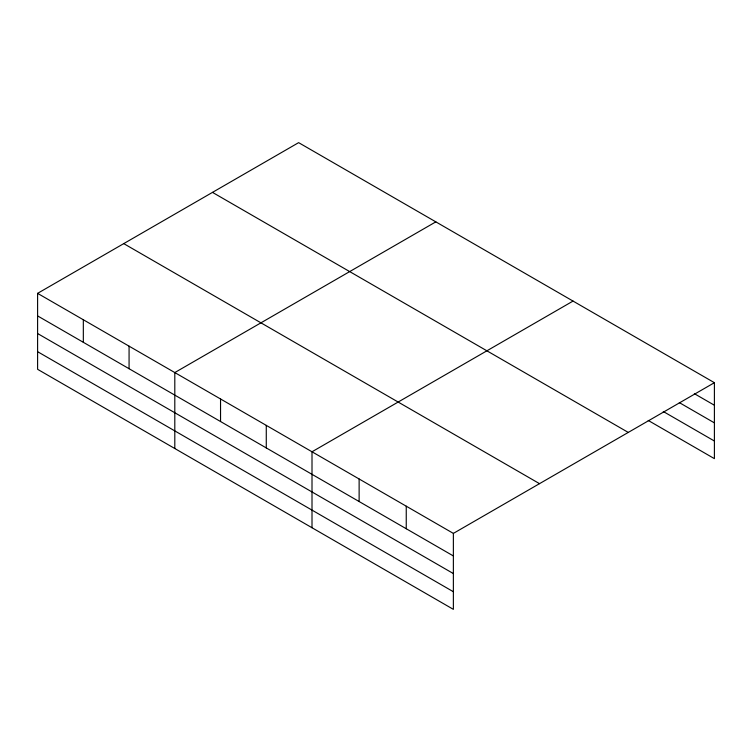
<?xml version="1.0" encoding="UTF-8"?>
<svg xmlns="http://www.w3.org/2000/svg" width="752" height="752" viewBox="0 0 752 752"><rect width="100%" height="100%" fill="white"/><g stroke="black" fill="none" stroke-linecap="round" stroke-linejoin="round"><path stroke-width="1.13" d="M37.6 293.355L453.371 533.394L453.371 609.355L37.6 369.307L37.6 293.355L298.629 142.645L714.4 382.693L714.4 458.645L648.233 420.443M435.831 221.859L174.802 372.569L174.802 448.521M573.043 301.073L312.005 451.783L312.005 527.735M453.371 533.394L714.4 382.693M694.35 393.663L714.4 405.243M679.31 402.602L714.4 422.868M663.273 411.504L714.4 441.02M212.487 192.38L628.258 432.419M123.742 243.62L539.513 483.658M37.6 315.906L453.371 555.944M37.6 333.531L453.371 573.569M37.6 351.682L453.371 591.73M406.249 506.19L406.249 528.741M359.127 478.986L359.127 501.537M266.274 425.378L266.274 447.929M220.543 398.974L220.543 421.524M129.071 346.164L129.071 368.715M83.331 319.76L83.331 342.31"/></g></svg>
